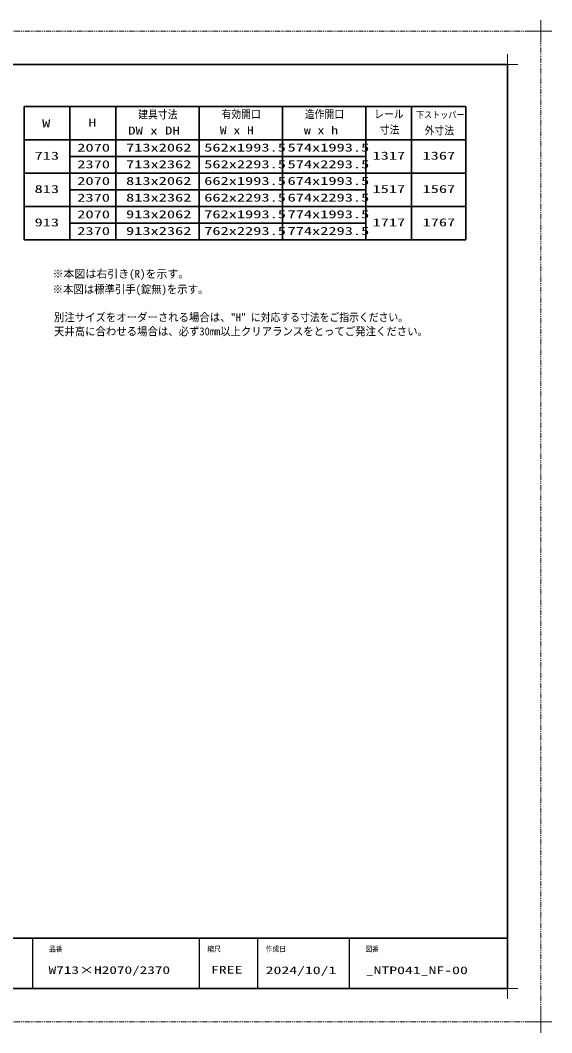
# Model space of a CAD drawing. Units: millimetres, scale not verified. Extents: x -1306 to 1306, y -607 to 607.
# Drawn here: x -237 to 400, y -607 to 607 of the extents above; entities that cross this region are included whole.
import ezdxf
from ezdxf.enums import TextEntityAlignment as Align

# ---------------------------------------------------------------- set-up
doc = ezdxf.new("R2010")
doc.units = ezdxf.units.MM
doc.header["$LTSCALE"] = 5
doc.linetypes.add('USER1', pattern=[2.5, 1.25, -0.25, 0.25, -0.25, 0.25, -0.25])
for name, color, linetype, lineweight in [('0-1_線(黄)', 2, 'Continuous', 15), ('0-3_陰線', 1, 'USER1', 9), ('0-D_線(白)', 7, 'Continuous', 30), ('1-4_DEFPOINTS', 7, 'Continuous', 5), ('1-5_0', 3, 'Continuous', 25), ('1-8_図面枠', 7, 'Continuous', 35), ('1-9_一般', 7, 'Continuous', 5)]:
    doc.layers.add(name, color=color, linetype=linetype, lineweight=lineweight)
doc.styles.add('ＭＳ ゴシック', font='')
doc.styles.get('ＭＳ ゴシック').set_extended_font_data('MS Gothic')

# ---------------------------------------------------------------- blocks, each defined once
blk = doc.blocks.new('グループ-13-1')
at = {"layer": '1-9_一般'}
for p, q in [((62041.6, -14029.5), (62041.6, -13365.5)), ((61709.6, -13697.5), (62373.6, -13697.5))]:
    blk.add_line(p, q, dxfattribs=at)

msp = doc.modelspace()

# ---------------------------------------------------------------- linework, layer by layer
at = {"layer": '0-3_陰線', "color": 4}
for p, q in [((387.036, 594), (-1292.964, 594)), ((387.036, -594), (387.036, 594)), ((387.036, -594), (-1292.964, -594))]:
    msp.add_line(p, q, dxfattribs=at)
at = {"layer": '0-D_線(白)'}
for p, q in [((-232.964, 504), (-232.964, 344)), ((-232.964, 504), (297.036, 504)), ((-232.964, 504), (297.036, 504)), ((-177.964, 504), (-177.964, 344)), ((-122.964, 504), (-122.964, 344)), ((-22.964, 504), (-22.964, 344)), ((77.036, 504), (77.036, 344)), ((177.036, 504), (177.036, 344)), ((232.036, 504), (232.036, 424)), ((232.036, 504), (232.036, 344)), ((297.036, 504), (297.036, 344)), ((-232.964, 464), (297.036, 464)), ((-177.964, 444), (177.036, 444)), ((-232.964, 424), (297.036, 424)), ((-177.964, 404), (177.036, 404)), ((-232.964, 384), (297.036, 384)), ((-177.964, 364), (177.036, 364)), ((-232.964, 344), (297.036, 344))]:
    msp.add_line(p, q, dxfattribs=at)
at = {"layer": '1-4_DEFPOINTS'}
for p, q in [((347.036, 541.55), (347.036, 566.45)), ((334.586, 554), (359.486, 554)), ((347.036, -566.45), (347.036, -541.55)), ((334.586, -554), (359.486, -554))]:
    msp.add_line(p, q, dxfattribs=at)
at = {"layer": '1-5_0', "color": 7}
for p, q in [((-222.964, -494), (-222.964, -554)), ((-22.964, -494), (-22.964, -554)), ((47.036, -494), (47.036, -554)), ((157.036, -494), (157.036, -554))]:
    msp.add_line(p, q, dxfattribs=at)
at = {"layer": '1-8_図面枠'}
msp.add_line((-1252.964, -494), (347.036, -494), dxfattribs=at)
msp.add_lwpolyline([(-1252.964, -554), (347.036, -554), (347.036, 554), (-1252.964, 554)], close=True, dxfattribs=at)

# ---------------------------------------------------------------- block references
at = {"layer": '0-3_陰線', "xscale": 0.04, "yscale": 0.04}
for p in [(-2094.629, 1141.9), (-2094.629, -46.1)]:
    msp.add_blockref('グループ-13-1', p, dxfattribs=at)

# ---------------------------------------------------------------- texts
at = {"layer": '0-1_線(黄)', "style": 'ＭＳ ゴシック'}
for s, height, width, p in [('建具寸法', 9.604, 0.9, (-95.965, 486.519)), ('有効開口', 9.604, 0.9, (4.021, 486.873)), ('造作開口', 9.604, 0.9, (104.021, 486.873)), ('レール', 9.604, 0.9, (187.287, 486.982)), ('下ストッパー', 7.697, 0.9, (237.374, 487.714)), ('W', 9.604, 1.5, (-211.217, 475.906)), ('H', 9.604, 1.5, (-155.826, 476.887)), ('DW x DH', 9.621, 1.35, (-107.962, 467.19)), ('W x H', 9.604, 1.25, (2.044, 467.615)), ('w x h', 9.604, 1.25, (102.981, 467.615)), ('寸法', 9.604, 0.9, (193.918, 468.262)), ('外寸法', 9.604, 0.9, (247.789, 467.325)), ('713', 9.604, 1.5, (-220.276, 437.121)), ('2070', 9.604, 1.5, (-169.024, 446.763)), ('713x2062', 9.604, 1.5, (-110.524, 446.865)), ('562x1993.5', 9.604, 1.5, (-16.7, 446.865)), ('574x1993.5', 9.604, 1.5, (83.3, 446.865)), ('1317', 9.604, 1.5, (185.192, 437.157)), ('1367', 9.604, 1.5, (245.239, 437.157)), ('2370', 9.604, 1.5, (-169.024, 426.763)), ('713x2362', 9.604, 1.5, (-110.524, 426.865)), ('562x2293.5', 9.604, 1.5, (-16.7, 426.865)), ('574x2293.5', 9.604, 1.5, (83.3, 426.865)), ('2070', 9.604, 1.5, (-169.024, 406.763)), ('813x2062', 9.604, 1.5, (-110.524, 406.865)), ('662x1993.5', 9.604, 1.5, (-16.7, 406.865)), ('674x1993.5', 9.604, 1.5, (83.3, 406.865)), ('813', 9.604, 1.5, (-220.276, 397.121)), ('1517', 9.604, 1.5, (185.192, 397.157)), ('1567', 9.604, 1.5, (245.239, 397.157)), ('2370', 9.604, 1.5, (-169.024, 386.763)), ('813x2362', 9.604, 1.5, (-110.524, 386.865)), ('662x2293.5', 9.604, 1.5, (-16.7, 386.865)), ('674x2293.5', 9.604, 1.5, (83.3, 386.865)), ('2070', 9.604, 1.5, (-169.024, 366.763)), ('913x2062', 9.604, 1.5, (-110.524, 366.865)), ('762x1993.5', 9.604, 1.5, (-16.7, 366.865)), ('774x1993.5', 9.604, 1.5, (83.3, 366.865)), ('913', 9.604, 1.5, (-220.276, 357.121)), ('1717', 9.604, 1.5, (185.192, 357.157)), ('1767', 9.604, 1.5, (245.239, 357.157)), ('2370', 9.604, 1.5, (-169.024, 346.763)), ('913x2362', 9.604, 1.5, (-110.524, 346.865)), ('762x2293.5', 9.604, 1.5, (-16.7, 346.865)), ('774x2293.5', 9.604, 1.5, (83.3, 346.865)), ('※本図は標準引手(錠無)を示す。', 9.621, 0.95, (-198.689, 276.788)), ('別注サイズをオーダーされる場合は、"H"', 9.621, 0.95, (-196.997, 243.255)), ('に対応する寸法をご指示ください。', 9.604, 0.9, (39.195, 243.255)), ('天井高に合わせる場合は、必ず30mm以上クリアランスをとってご発注ください。', 9.621, 0.95, (-196.997, 226.35))]:
    msp.add_text(s, height=height, dxfattribs=dict(at, width=width)).set_placement(p, align=Align.BOTTOM_LEFT)
msp.add_text('※本図は右引き(R)を示す。', height=9.621, dxfattribs=at).set_placement((-198.689, 295.36), align=Align.BOTTOM_LEFT)
at = {"layer": '1-8_図面枠', "style": 'ＭＳ ゴシック'}
for s, height, width, p in [('品番', 6.452, 0.9, (-202.964, -512.073)), ('縮尺', 6.452, 0.9, (-12.964, -512.038)), ('作成日', 6.452, 0.9, (57.036, -511.963)), ('図番', 6.452, 0.9, (176.633, -512.073)), ('W713×H2070/2370', 9.236, 1.45, (-203.459, -539.518)), ('FREE', 9.238, 1.5, (-8.665, -539.129)), ('2024/10/1', 9.238, 1.5, (57.036, -539.776)), ('_NTP041_NF-00', 9.238, 1.5, (177.071, -539.776))]:
    msp.add_text(s, height=height, dxfattribs=dict(at, width=width)).set_placement(p, align=Align.BOTTOM_LEFT)

doc.saveas('drawing.dxf')
